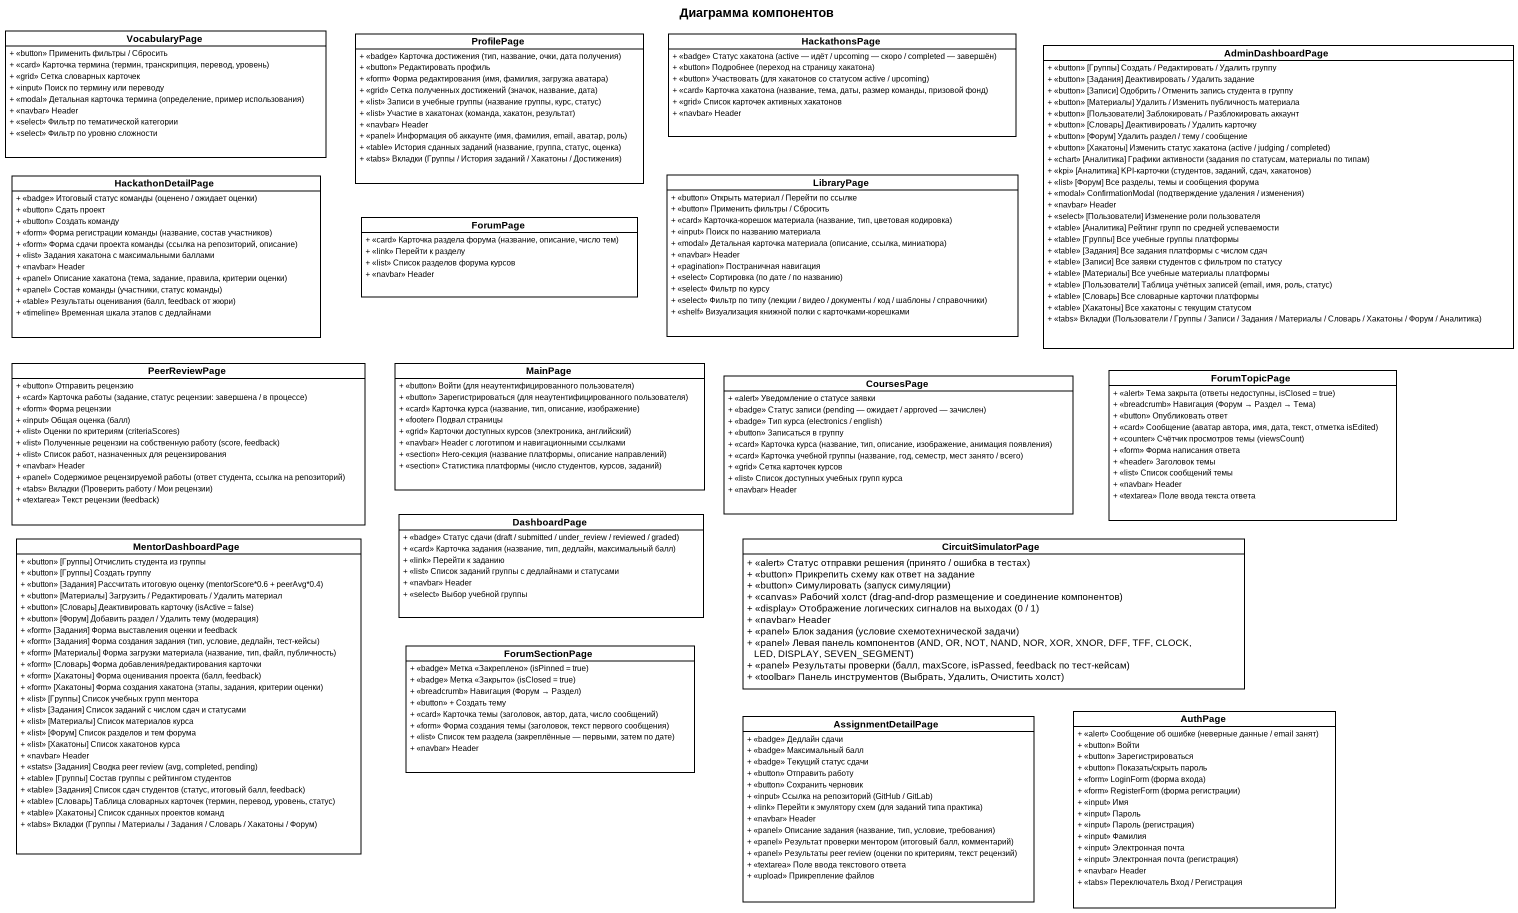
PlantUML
@startuml
title Диаграмма компонентов
hide circle
hide empty members
skinparam classAttributeIconSize 0
class VocabularyPage {
  + <<button>> Применить фильтры / Сбросить
  {field} + <<card>> Карточка термина (термин, транскрипция, перевод, уровень)
  + <<grid>> Сетка словарных карточек
  + <<input>> Поиск по термину или переводу
  {field} + <<modal>> Детальная карточка термина (определение, пример использования)
  + <<navbar>> Header
  + <<select>> Фильтр по тематической категории
  + <<select>> Фильтр по уровню сложности
}
class ProfilePage {
  {field} + <<badge>> Карточка достижения (тип, название, очки, дата получения)
  + <<button>> Редактировать профиль
  {field} + <<form>> Форма редактирования (имя, фамилия, загрузка аватара)
  {field} + <<grid>> Сетка полученных достижений (значок, название, дата)
  {field} + <<list>> Записи в учебные группы (название группы, курс, статус)
  {field} + <<list>> Участие в хакатонах (команда, хакатон, результат)
  + <<navbar>> Header
  {field} + <<panel>> Информация об аккаунте (имя, фамилия, email, аватар, роль)
  {field} + <<table>> История сданных заданий (название, группа, статус, оценка)
  {field} + <<tabs>> Вкладки (Группы / История заданий / Хакатоны / Достижения)
}
class HackathonsPage {
  {field} + <<badge>> Статус хакатона (active — идёт / upcoming — скоро / completed — завершён)
  {field} + <<button>> Подробнее (переход на страницу хакатона)
  {field} + <<button>> Участвовать (для хакатонов со статусом active / upcoming)
  {field} + <<card>> Карточка хакатона (название, тема, даты, размер команды, призовой фонд)
  + <<grid>> Список карточек активных хакатонов
  + <<navbar>> Header
}
class AdminDashboardPage {
  + <<button>> [Группы] Создать / Редактировать / Удалить группу
  + <<button>> [Задания] Деактивировать / Удалить задание
  + <<button>> [Записи] Одобрить / Отменить запись студента в группу
  + <<button>> [Материалы] Удалить / Изменить публичность материала
  + <<button>> [Пользователи] Заблокировать / Разблокировать аккаунт
  + <<button>> [Словарь] Деактивировать / Удалить карточку
  + <<button>> [Форум] Удалить раздел / тему / сообщение
  {field} + <<button>> [Хакатоны] Изменить статус хакатона (active / judging / completed)
  {field} + <<chart>> [Аналитика] Графики активности (задания по статусам, материалы по типам)
  {field} + <<kpi>> [Аналитика] KPI-карточки (студентов, заданий, сдач, хакатонов)
  + <<list>> [Форум] Все разделы, темы и сообщения форума
  {field} + <<modal>> ConfirmationModal (подтверждение удаления / изменения)
  + <<navbar>> Header
  + <<select>> [Пользователи] Изменение роли пользователя
  + <<table>> [Аналитика] Рейтинг групп по средней успеваемости
  + <<table>> [Группы] Все учебные группы платформы
  + <<table>> [Задания] Все задания платформы с числом сдач
  + <<table>> [Записи] Все заявки студентов с фильтром по статусу
  + <<table>> [Материалы] Все учебные материалы платформы
  {field} + <<table>> [Пользователи] Таблица учётных записей (email, имя, роль, статус)
  + <<table>> [Словарь] Все словарные карточки платформы
  + <<table>> [Хакатоны] Все хакатоны с текущим статусом
  {field} + <<tabs>> Вкладки (Пользователи / Группы / Записи / Задания / Материалы / Словарь / Хакатоны / Форум / Аналитика)
}
class HackathonDetailPage {
  {field} + <<badge>> Итоговый статус команды (оценено / ожидает оценки)
  + <<button>> Сдать проект
  + <<button>> Создать команду
  {field} + <<form>> Форма регистрации команды (название, состав участников)
  {field} + <<form>> Форма сдачи проекта команды (ссылка на репозиторий, описание)
  + <<list>> Задания хакатона с максимальными баллами
  + <<navbar>> Header
  {field} + <<panel>> Описание хакатона (тема, задание, правила, критерии оценки)
  {field} + <<panel>> Состав команды (участники, статус команды)
  {field} + <<table>> Результаты оценивания (балл, feedback от жюри)
  + <<timeline>> Временная шкала этапов с дедлайнами
}
class LibraryPage {
  + <<button>> Открыть материал / Перейти по ссылке
  + <<button>> Применить фильтры / Сбросить
  {field} + <<card>> Карточка-корешок материала (название, тип, цветовая кодировка)
  + <<input>> Поиск по названию материала
  {field} + <<modal>> Детальная карточка материала (описание, ссылка, миниатюра)
  + <<navbar>> Header
  + <<pagination>> Постраничная навигация
  {field} + <<select>> Сортировка (по дате / по названию)
  + <<select>> Фильтр по курсу
  {field} + <<select>> Фильтр по типу (лекции / видео / документы / код / шаблоны / справочники)
  + <<shelf>> Визуализация книжной полки с карточками-корешками
}
class ForumPage {
  {field} + <<card>> Карточка раздела форума (название, описание, число тем)
  + <<link>> Перейти к разделу
  + <<list>> Список разделов форума курсов
  + <<navbar>> Header
}
class PeerReviewPage {
  + <<button>> Отправить рецензию
  {field} + <<card>> Карточка работы (задание, статус рецензии: завершена / в процессе)
  + <<form>> Форма рецензии
  {field} + <<input>> Общая оценка (балл)
  {field} + <<list>> Оценки по критериям (criteriaScores)
  {field} + <<list>> Полученные рецензии на собственную работу (score, feedback)
  + <<list>> Список работ, назначенных для рецензирования
  + <<navbar>> Header
  {field} + <<panel>> Содержимое рецензируемой работы (ответ студента, ссылка на репозиторий)
  {field} + <<tabs>> Вкладки (Проверить работу / Мои рецензии)
  {field} + <<textarea>> Текст рецензии (feedback)
}
class MainPage {
  {field} + <<button>> Войти (для неаутентифицированного пользователя)
  {field} + <<button>> Зарегистрироваться (для неаутентифицированного пользователя)
  {field} + <<card>> Карточка курса (название, тип, описание, изображение)
  + <<footer>> Подвал страницы
  {field} + <<grid>> Карточки доступных курсов (электроника, английский)
  + <<navbar>> Header с логотипом и навигационными ссылками
  {field} + <<section>> Hero-секция (название платформы, описание направлений)
  {field} + <<section>> Статистика платформы (число студентов, курсов, заданий)
}
class CoursesPage {
  + <<alert>> Уведомление о статусе заявки
  {field} + <<badge>> Статус записи (pending — ожидает / approved — зачислен)
  {field} + <<badge>> Тип курса (electronics / english)
  + <<button>> Записаться в группу
  {field} + <<card>> Карточка курса (название, тип, описание, изображение, анимация появления)
  {field} + <<card>> Карточка учебной группы (название, год, семестр, мест занято / всего)
  + <<grid>> Сетка карточек курсов
  + <<list>> Список доступных учебных групп курса
  + <<navbar>> Header
}
class ForumTopicPage {
  {field} + <<alert>> Тема закрыта (ответы недоступны, isClosed = true)
  {field} + <<breadcrumb>> Навигация (Форум → Раздел → Тема)
  + <<button>> Опубликовать ответ
  {field} + <<card>> Сообщение (аватар автора, имя, дата, текст, отметка isEdited)
  {field} + <<counter>> Счётчик просмотров темы (viewsCount)
  + <<form>> Форма написания ответа
  + <<header>> Заголовок темы
  + <<list>> Список сообщений темы
  + <<navbar>> Header
  + <<textarea>> Поле ввода текста ответа
}
class DashboardPage {
  {field} + <<badge>> Статус сдачи (draft / submitted / under_review / reviewed / graded)
  {field} + <<card>> Карточка задания (название, тип, дедлайн, максимальный балл)
  + <<link>> Перейти к заданию
  + <<list>> Список заданий группы с дедлайнами и статусами
  + <<navbar>> Header
  + <<select>> Выбор учебной группы
}
class MentorDashboardPage {
  + <<button>> [Группы] Отчислить студента из группы
  + <<button>> [Группы] Создать группу
  {field} + <<button>> [Задания] Рассчитать итоговую оценку (mentorScore*0.6 + peerAvg*0.4)
  + <<button>> [Материалы] Загрузить / Редактировать / Удалить материал
  {field} + <<button>> [Словарь] Деактивировать карточку (isActive = false)
  {field} + <<button>> [Форум] Добавить раздел / Удалить тему (модерация)
  + <<form>> [Задания] Форма выставления оценки и feedback
  {field} + <<form>> [Задания] Форма создания задания (тип, условие, дедлайн, тест-кейсы)
  {field} + <<form>> [Материалы] Форма загрузки материала (название, тип, файл, публичность)
  + <<form>> [Словарь] Форма добавления/редактирования карточки
  {field} + <<form>> [Хакатоны] Форма оценивания проекта (балл, feedback)
  {field} + <<form>> [Хакатоны] Форма создания хакатона (этапы, задания, критерии оценки)
  + <<list>> [Группы] Список учебных групп ментора
  + <<list>> [Задания] Список заданий с числом сдач и статусами
  + <<list>> [Материалы] Список материалов курса
  + <<list>> [Форум] Список разделов и тем форума
  + <<list>> [Хакатоны] Список хакатонов курса
  + <<navbar>> Header
  {field} + <<stats>> [Задания] Сводка peer review (avg, completed, pending)
  + <<table>> [Группы] Состав группы с рейтингом студентов
  {field} + <<table>> [Задания] Список сдач студентов (статус, итоговый балл, feedback)
  {field} + <<table>> [Словарь] Таблица словарных карточек (термин, перевод, уровень, статус)
  + <<table>> [Хакатоны] Список сданных проектов команд
  {field} + <<tabs>> Вкладки (Группы / Материалы / Задания / Словарь / Хакатоны / Форум)
}
class CircuitSimulatorPage {
  {field} + <<alert>> Статус отправки решения (принято / ошибка в тестах)
  + <<button>> Прикрепить схему как ответ на задание
  {field} + <<button>> Симулировать (запуск симуляции)
  {field} + <<canvas>> Рабочий холст (drag-and-drop размещение и соединение компонентов)
  {field} + <<display>> Отображение логических сигналов на выходах (0 / 1)
  + <<navbar>> Header
  {field} + <<panel>> Блок задания (условие схемотехнической задачи)
  {field} + <<panel>> Левая панель компонентов (AND, OR, NOT, NAND, NOR, XOR, XNOR, DFF, TFF, CLOCK, LED, DISPLAY, SEVEN_SEGMENT)
  {field} + <<panel>> Результаты проверки (балл, maxScore, isPassed, feedback по тест-кейсам)
  {field} + <<toolbar>> Панель инструментов (Выбрать, Удалить, Очистить холст)
}
class ForumSectionPage {
  {field} + <<badge>> Метка <<Закреплено>> (isPinned = true)
  {field} + <<badge>> Метка <<Закрыто>> (isClosed = true)
  {field} + <<breadcrumb>> Навигация (Форум → Раздел)
  + <<button>> + Создать тему
  {field} + <<card>> Карточка темы (заголовок, автор, дата, число сообщений)
  {field} + <<form>> Форма создания темы (заголовок, текст первого сообщения)
  {field} + <<list>> Список тем раздела (закреплённые — первыми, затем по дате)
  + <<navbar>> Header
}
class AssignmentDetailPage {
  + <<badge>> Дедлайн сдачи
  + <<badge>> Максимальный балл
  + <<badge>> Текущий статус сдачи
  + <<button>> Отправить работу
  + <<button>> Сохранить черновик
  {field} + <<input>> Ссылка на репозиторий (GitHub / GitLab)
  {field} + <<link>> Перейти к эмулятору схем (для заданий типа практика)
  + <<navbar>> Header
  {field} + <<panel>> Описание задания (название, тип, условие, требования)
  {field} + <<panel>> Результат проверки ментором (итоговый балл, комментарий)
  {field} + <<panel>> Результаты peer review (оценки по критериям, текст рецензий)
  + <<textarea>> Поле ввода текстового ответа
  + <<upload>> Прикрепление файлов
}
class AuthPage {
  {field} + <<alert>> Сообщение об ошибке (неверные данные / email занят)
  + <<button>> Войти
  + <<button>> Зарегистрироваться
  + <<button>> Показать/скрыть пароль
  {field} + <<form>> LoginForm (форма входа)
  {field} + <<form>> RegisterForm (форма регистрации)
  + <<input>> Имя
  + <<input>> Пароль
  {field} + <<input>> Пароль (регистрация)
  + <<input>> Фамилия
  + <<input>> Электронная почта
  {field} + <<input>> Электронная почта (регистрация)
  + <<navbar>> Header
  + <<tabs>> Переключатель Вход / Регистрация
}
@enduml
